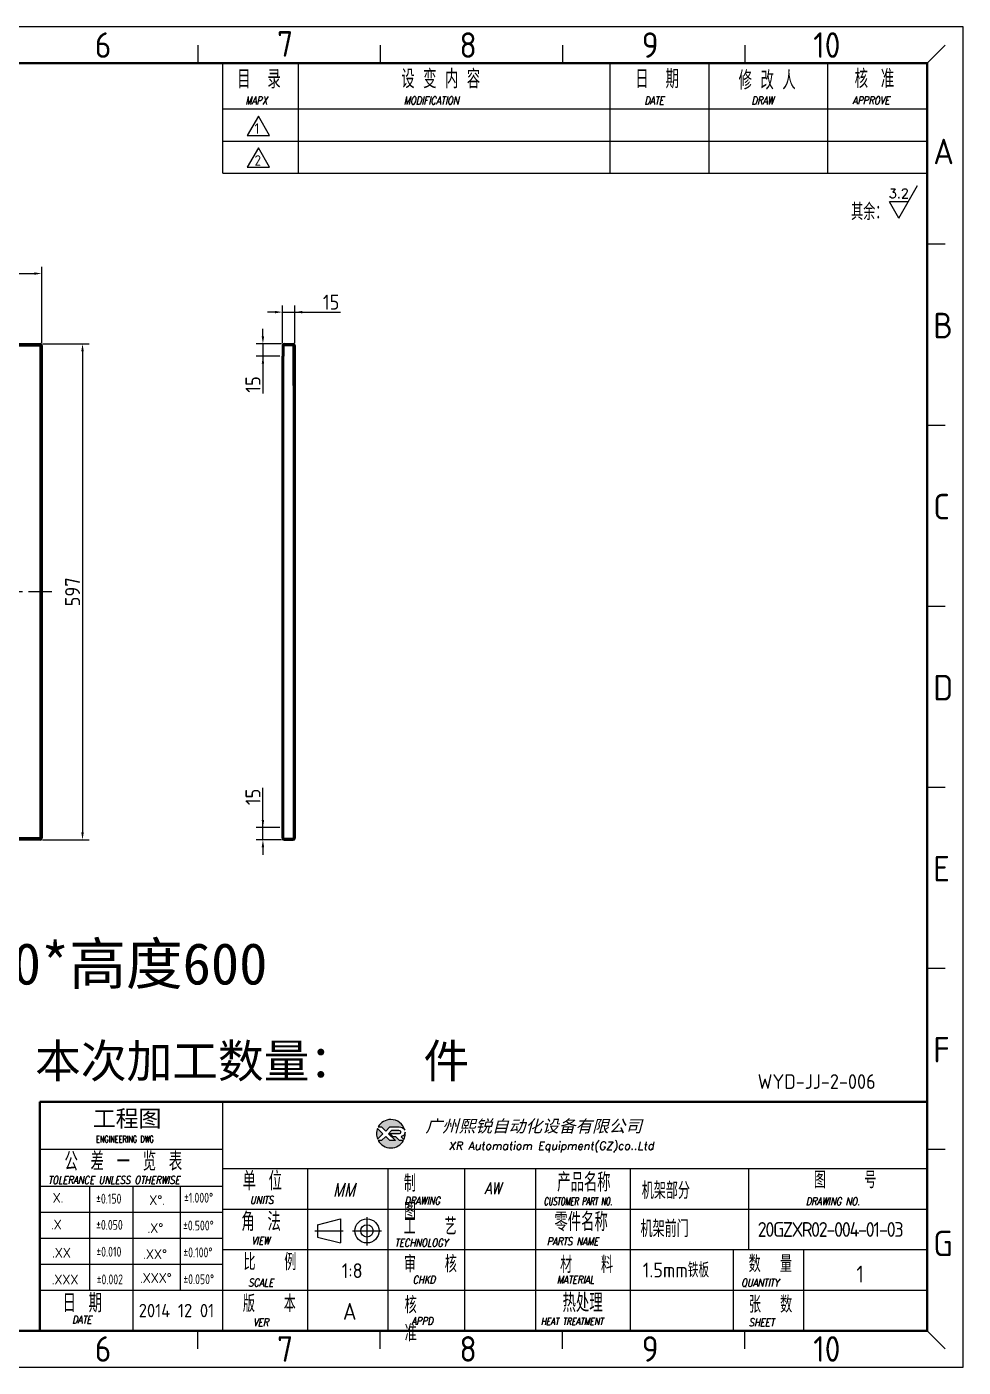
# Model space of a CAD drawing. Header units: millimetres. Extents: x 308 to 12422, y -7027 to -5414.
# Drawn here: x 1462 to 2589, y -7027 to -5414 of the extents above; entities that cross this region are included whole.
import ezdxf
from ezdxf.enums import TextEntityAlignment as Align

# ---------------------------------------------------------------- set-up
doc = ezdxf.new("R2010")
doc.units = ezdxf.units.MM
doc.linetypes.add('CENTER', pattern=[7, 4, -1, 1, -1])
for name, color, linetype in [('DIM', 3, 'Continuous'), ('layer 1', 7, 'Continuous'), ('图框文字', 7, 'Continuous')]:
    doc.layers.add(name, color=color, linetype=linetype)
for name, color, linetype, lineweight in [('中心线', 10, 'CENTER', 13), ('剖面线', 7, 'Continuous', 9), ('尺寸线', 2, 'Continuous', 13), ('粗实线', 7, 'Continuous', 35), ('细实线', 7, 'Continuous', 13)]:
    doc.layers.add(name, color=color, linetype=linetype, lineweight=lineweight)
doc.styles.add('ACANSTS', font='romans.shx', dxfattribs={"height": 1, "bigfont": 'gbcbig.shx'})
doc.styles.add('AEH', font='romans.shx', dxfattribs={"width": 0.7, "bigfont": 'chineset.shx'})
doc.styles.add('chulayer', font='txt.shx', dxfattribs={"bigfont": 'gbcbig.shx'})
doc.styles.get("Standard").update_dxf_attribs({"font": 'ISOCP.SHX', "bigfont": 'GBCBIG.SHX'})
doc.styles.add('STYLE1', font='')
doc.styles.add('斜體字', font='italic.shx', dxfattribs={"width": 0.8, "bigfont": 'chineset.shx'})
doc.styles.add('标题字', font='romand.shx', dxfattribs={"oblique": 10, "bigfont": 'bigfont.shx'})
doc.styles.get('STYLE1').set_extended_font_data('SimSun')
doc.dimstyles.new('国标$0', dxfattribs={"dimtxt": 2.2, "dimasz": 1.2, "dimexe": 1, "dimexo": 0.4, "dimgap": 0.4, "dimtad": 1, "dimzin": 1, "dimdsep": 46, "dimtxsty": 'Standard', "dimcen": 0, "dimclrd": 256, "dimclre": 256, "dimclrt": 256, "dimadec": 0, "dimazin": 0, "dimtp": 0.1, "dimtm": 0.1, "dimtfac": 0.71, "dimtmove": 1, "dimatfit": 3, "dimfxl": 1, "dimlwd": -1, "dimlwe": -1, "dimarcsym": 1})

# ---------------------------------------------------------------- blocks, each defined once
blk = doc.blocks.new('*U3', base_point=(11516.67, -1645.06))
for p, q in [((11516.67, -1645.06), (11520.67, -1638.13)), ((11516.67, -1645.06), (11514.67, -1641.59)), ((11518.67, -1641.59), (11514.67, -1641.59))]:
    blk.add_line(p, q)
at = {"style": 'chulayer'}
blk.add_attdef('1', text='', height=2, dxfattribs=at).set_placement((11516.67, -1639.79), align=Align.MIDDLE)
blk = doc.blocks.new('*D38')
at = {"layer": 'Defpoints', "color": 0}
for p in [(1480, -5710.7), (863, -5797.2), (1480, -5797.2)]:
    blk.add_point(p, dxfattribs=at)
at = {"layer": '尺寸线'}
for p, q in [((863, -5794.2), (863, -5702.7)), ((1480, -5794.2), (1480, -5702.7)), ((872, -5710.7), (1471, -5710.7))]:
    blk.add_line(p, q, dxfattribs=at)
for points in [[(872, -5709.2), (872, -5712.2), (863, -5710.7)], [(1471, -5712.2), (1471, -5709.2), (1480, -5710.7)]]:
    blk.add_solid(points, dxfattribs=at)
at = {"layer": '尺寸线', "insert": (1171.5, -5698.7), "char_height": 18, "attachment_point": 5}
blk.add_mtext('617', dxfattribs=at)
blk = doc.blocks.new('*D39')
at = {"layer": 'Defpoints', "color": 0}
for p in [(1478, -5795.2), (1478, -6392.2), (1529.1, -6392.2)]:
    blk.add_point(p, dxfattribs=at)
at = {"layer": '尺寸线'}
for p, q in [((1481, -5795.2), (1537.1, -5795.2)), ((1529.1, -5804.2), (1529.1, -6383.2)), ((1481, -6392.2), (1537.1, -6392.2))]:
    blk.add_line(p, q, dxfattribs=at)
for points in [[(1530.6, -5804.2), (1527.6, -5804.2), (1529.1, -5795.2)], [(1527.6, -6383.2), (1530.6, -6383.2), (1529.1, -6392.2)]]:
    blk.add_solid(points, dxfattribs=at)
at = {"layer": '尺寸线', "insert": (1517.1, -6093.7), "char_height": 18, "attachment_point": 5, "rotation": 90}
blk.add_mtext('597', dxfattribs=at)
blk = doc.blocks.new('*D40')
at = {"layer": 'Defpoints', "color": 0}
for p in [(1784.6, -5757.1), (1769.6, -5797.2), (1784.6, -5797.2)]:
    blk.add_point(p, dxfattribs=at)
at = {"layer": '尺寸线'}
for p, q in [((1760.6, -5757.1), (1751.6, -5757.1)), ((1769.6, -5794.2), (1769.6, -5749.1)), ((1769.6, -5757.1), (1784.6, -5757.1)), ((1784.6, -5794.2), (1784.6, -5749.1)), ((1784.6, -5757.1), (1839.4, -5757.1))]:
    blk.add_line(p, q, dxfattribs=at)
for points in [[(1760.6, -5758.6), (1760.6, -5755.6), (1769.6, -5757.1)], [(1793.6, -5755.6), (1793.6, -5758.6), (1784.6, -5757.1)]]:
    blk.add_solid(points, dxfattribs=at)
at = {"layer": '尺寸线', "insert": (1828.3, -5745.1), "char_height": 18, "attachment_point": 5}
blk.add_mtext('15', dxfattribs=at)
blk = doc.blocks.new('*D41')
at = {"layer": 'Defpoints', "color": 0}
for p in [(1771.6, -5795.2), (1746.2, -5810.2), (1769.6, -5810.2)]:
    blk.add_point(p, dxfattribs=at)
at = {"layer": '尺寸线'}
for p, q in [((1746.2, -5786.2), (1746.2, -5777.2)), ((1768.6, -5795.2), (1738.2, -5795.2)), ((1746.2, -5795.2), (1746.2, -5810.2)), ((1766.6, -5810.2), (1738.2, -5810.2)), ((1746.2, -5810.2), (1746.2, -5855.2))]:
    blk.add_line(p, q, dxfattribs=at)
for points in [[(1744.7, -5786.2), (1747.7, -5786.2), (1746.2, -5795.2)], [(1747.7, -5819.2), (1744.7, -5819.2), (1746.2, -5810.2)]]:
    blk.add_solid(points, dxfattribs=at)
at = {"layer": '尺寸线', "insert": (1734.2, -5844.1), "char_height": 18, "attachment_point": 5, "rotation": 90}
blk.add_mtext('15', dxfattribs=at)
blk = doc.blocks.new('*D42')
at = {"layer": 'Defpoints', "color": 0}
for p in [(1746.2, -6377.2), (1769.6, -6377.2), (1771.6, -6392.2)]:
    blk.add_point(p, dxfattribs=at)
at = {"layer": '尺寸线'}
for p, q in [((1746.2, -6377.2), (1746.2, -6329.4)), ((1766.6, -6377.2), (1738.2, -6377.2)), ((1746.2, -6392.2), (1746.2, -6377.2)), ((1768.6, -6392.2), (1738.2, -6392.2)), ((1746.2, -6401.2), (1746.2, -6410.2))]:
    blk.add_line(p, q, dxfattribs=at)
for points in [[(1744.7, -6368.2), (1747.7, -6368.2), (1746.2, -6377.2)], [(1747.7, -6401.2), (1744.7, -6401.2), (1746.2, -6392.2)]]:
    blk.add_solid(points, dxfattribs=at)
at = {"layer": '尺寸线', "insert": (1734.2, -6340.5), "char_height": 18, "attachment_point": 5, "rotation": 90}
blk.add_mtext('15', dxfattribs=at)
blk = doc.blocks.new('XR')
at = {"true_color": 0xfc8000}
h = blk.add_hatch(color=30, dxfattribs=at)
h.set_gradient(color1=(252, 128, 0), rotation=240, one_color=1, tint=1, name='INVCURVED')
edge = h.paths.add_edge_path()
edge.add_spline(control_points=[(-434.18, -5928.47), (-433.9, -5928.74), (-433.63, -5929.01), (-433.63, -5929.01), (-433.63, -5929.01), (-433.63, -5929.01), (-433.36, -5928.74), (-433.09, -5928.47)], knot_values=[0.5625, 0.5625, 0.5625, 0.5625, 0.625, 0.625, 0.625, 0.625, 0.6875, 0.6875, 0.6875, 0.6875], degree=3, periodic=0)
edge.add_spline(control_points=[(-433.09, -5928.47), (-432.82, -5928.2), (-432.54, -5927.93), (-432.54, -5927.93), (-432.54, -5927.93), (-432.54, -5927.93), (-432.04, -5927.93), (-431.53, -5927.93)], knot_values=[0.4375, 0.4375, 0.4375, 0.4375, 0.5, 0.5, 0.5, 0.5, 0.5625, 0.5625, 0.5625, 0.5625], degree=3, periodic=0)
edge.add_spline(control_points=[(-431.53, -5927.93), (-431.03, -5927.93), (-430.52, -5927.93), (-430.52, -5927.93), (-430.52, -5927.93), (-430, -5927.93), (-429.43, -5927.96), (-429.01, -5928.33)], knot_values=[0.25, 0.25, 0.25, 0.25, 0.3125, 0.3125, 0.3125, 0.3125, 0.4375, 0.4375, 0.4375, 0.4375], degree=3, periodic=0)
edge.add_spline(control_points=[(-429.01, -5928.33), (-428.88, -5928.44), (-428.78, -5928.59), (-428.71, -5928.75)], knot_values=[0.125, 0.125, 0.125, 0.125, 0.25, 0.25, 0.25, 0.25], degree=3, periodic=0)
edge.add_spline(control_points=[(-428.71, -5928.75), (-429.13, -5927.18), (-430.58, -5926.02), (-432.31, -5926.02)], knot_values=[0, 0, 0, 0, 0.125, 0.125, 0.125, 0.125], degree=3, periodic=0)
edge.add_spline(control_points=[(-432.31, -5926.02), (-433.72, -5926.02), (-434.94, -5926.79), (-435.58, -5927.93)], knot_values=[0.875, 0.875, 0.875, 0.875, 1, 1, 1, 1], degree=3, periodic=0)
edge.add_spline(control_points=[(-435.58, -5927.93), (-435.58, -5927.93), (-434.72, -5927.93), (-434.72, -5927.93), (-434.72, -5927.93), (-434.72, -5927.93), (-434.45, -5928.2), (-434.18, -5928.47)], knot_values=[0.6875, 0.6875, 0.6875, 0.6875, 0.8125, 0.8125, 0.8125, 0.8125, 0.875, 0.875, 0.875, 0.875], degree=3, periodic=0)
edge = h.paths.add_edge_path()
edge.add_spline(control_points=[(-434.79, -5929.26), (-435.04, -5929.02), (-435.34, -5928.72), (-435.54, -5928.53)], knot_values=[0.562504, 0.562504, 0.562504, 0.562504, 0.656252, 0.656252, 0.656252, 0.656252], degree=3, periodic=0)
edge.add_spline(control_points=[(-435.54, -5928.53), (-435.67, -5928.4), (-435.76, -5928.31), (-435.76, -5928.31), (-435.76, -5928.31), (-435.94, -5928.74), (-436.03, -5929.21), (-436.03, -5929.71)], knot_values=[0.25, 0.25, 0.25, 0.25, 0.312504, 0.312504, 0.312504, 0.312504, 0.562504, 0.562504, 0.562504, 0.562504], degree=3, periodic=0)
edge.add_spline(control_points=[(-436.03, -5929.71), (-436.03, -5930.2), (-435.94, -5930.67), (-435.76, -5931.1), (-435.76, -5931.1), (-435.4, -5930.75), (-435.05, -5930.4)], knot_values=[0.874998, 0.874998, 0.874998, 0.874998, 1.124998, 1.124998, 1.124998, 1.25, 1.25, 1.25, 1.25], degree=3, periodic=0)
edge.add_spline(control_points=[(-435.05, -5930.4), (-434.7, -5930.05), (-434.34, -5929.71), (-434.34, -5929.71), (-434.34, -5929.71), (-434.34, -5929.71), (-434.34, -5929.71), (-434.34, -5929.71)], knot_values=[0.749878, 0.749878, 0.749878, 0.749878, 0.874875, 0.874875, 0.874875, 0.874875, 0.874998, 0.874998, 0.874998, 0.874998], degree=3, periodic=0)
edge.add_spline(control_points=[(-434.34, -5929.71), (-434.34, -5929.71), (-434.34, -5929.71), (-434.34, -5929.71)], knot_values=[0.749634, 0.749634, 0.749634, 0.749634, 0.749817, 0.749817, 0.749817, 0.749817], degree=3, periodic=0)
edge.add_spline(control_points=[(-434.35, -5929.7), (-434.35, -5929.7), (-434.35, -5929.7), (-434.35, -5929.7)], knot_values=[0.738281, 0.738281, 0.738281, 0.738281, 0.742188, 0.742188, 0.742188, 0.742188], degree=3, periodic=0)
edge.add_spline(control_points=[(-434.35, -5929.7), (-434.36, -5929.69), (-434.37, -5929.68), (-434.38, -5929.67)], knot_values=[0.726563, 0.726563, 0.726563, 0.726563, 0.738281, 0.738281, 0.738281, 0.738281], degree=3, periodic=0)
edge.add_spline(control_points=[(-434.38, -5929.67), (-434.38, -5929.66), (-434.39, -5929.65), (-434.4, -5929.65)], knot_values=[0.718751, 0.718751, 0.718751, 0.718751, 0.726563, 0.726563, 0.726563, 0.726563], degree=3, periodic=0)
edge.add_spline(control_points=[(-434.4, -5929.65), (-434.42, -5929.63), (-434.45, -5929.6), (-434.47, -5929.58)], knot_values=[0.703126, 0.703126, 0.703126, 0.703126, 0.718751, 0.718751, 0.718751, 0.718751], degree=3, periodic=0)
edge.add_spline(control_points=[(-434.47, -5929.58), (-434.5, -5929.55), (-434.53, -5929.52), (-434.56, -5929.49)], knot_values=[0.687501, 0.687501, 0.687501, 0.687501, 0.703126, 0.703126, 0.703126, 0.703126], degree=3, periodic=0)
edge.add_spline(control_points=[(-434.56, -5929.49), (-434.63, -5929.42), (-434.71, -5929.35), (-434.79, -5929.26)], knot_values=[0.656252, 0.656252, 0.656252, 0.656252, 0.687501, 0.687501, 0.687501, 0.687501], degree=3, periodic=0)
at = {"true_color": 0x0348ff}
h = blk.add_hatch(color=160, dxfattribs=at)
h.set_gradient(color1=(3, 72, 255), color2=(0, 41, 153), one_color=1, tint=0.3, name='HEMISPHERICAL')
edge = h.paths.add_edge_path()
edge.add_spline(control_points=[(-432.54, -5929.67), (-432.26, -5929.95), (-431.94, -5930.23), (-431.66, -5930.51), (-431.66, -5930.51), (-431.66, -5930.51), (-431.66, -5930.51), (-431.66, -5930.51)], knot_values=[0.736842, 0.736842, 0.736842, 0.736842, 0.789474, 0.789474, 0.789474, 0.789474, 0.802633, 0.802633, 0.802633, 0.802633], degree=3, periodic=0)
edge.add_spline(control_points=[(-431.66, -5930.51), (-431.65, -5930.51), (-431.65, -5930.52), (-431.65, -5930.52)], knot_values=[0.802633, 0.802633, 0.802633, 0.802633, 0.815791, 0.815791, 0.815791, 0.815791], degree=3, periodic=0)
edge.add_spline(control_points=[(-431.65, -5930.52), (-431.64, -5930.53), (-431.64, -5930.53), (-431.64, -5930.53)], knot_values=[0.815791, 0.815791, 0.815791, 0.815791, 0.82237, 0.82237, 0.82237, 0.82237], degree=3, periodic=0)
edge.add_spline(control_points=[(-431.64, -5930.53), (-431.64, -5930.53), (-431.64, -5930.53), (-431.63, -5930.54)], knot_values=[0.82237, 0.82237, 0.82237, 0.82237, 0.828949, 0.828949, 0.828949, 0.828949], degree=3, periodic=0)
edge.add_spline(control_points=[(-431.63, -5930.54), (-431.63, -5930.54), (-431.63, -5930.54), (-431.63, -5930.54), (-431.63, -5930.54), (-431.63, -5930.54), (-431.59, -5930.54), (-431.52, -5930.54)], knot_values=[0.841901, 0.841901, 0.841901, 0.841901, 0.842105, 0.842105, 0.842105, 0.842105, 0.855264, 0.855264, 0.855264, 0.855264], degree=3, periodic=0)
edge.add_spline(control_points=[(-431.52, -5930.54), (-431.46, -5930.54), (-431.38, -5930.54), (-431.3, -5930.54)], knot_values=[0.855264, 0.855264, 0.855264, 0.855264, 0.868422, 0.868422, 0.868422, 0.868422], degree=3, periodic=0)
edge.add_spline(control_points=[(-431.3, -5930.54), (-431.26, -5930.54), (-431.22, -5930.54), (-431.18, -5930.54)], knot_values=[0.868422, 0.868422, 0.868422, 0.868422, 0.875, 0.875, 0.875, 0.875], degree=3, periodic=0)
edge.add_spline(control_points=[(-431.18, -5930.54), (-431.14, -5930.54), (-431.1, -5930.54), (-431.07, -5930.54)], knot_values=[0.875, 0.875, 0.875, 0.875, 0.881579, 0.881579, 0.881579, 0.881579], degree=3, periodic=0)
edge.add_spline(control_points=[(-431.07, -5930.54), (-431.05, -5930.54), (-431.04, -5930.54), (-431.03, -5930.54)], knot_values=[0.881579, 0.881579, 0.881579, 0.881579, 0.884869, 0.884869, 0.884869, 0.884869], degree=3, periodic=0)
edge.add_spline(control_points=[(-431.03, -5930.54), (-431.02, -5930.54), (-431, -5930.54), (-431, -5930.54)], knot_values=[0.884869, 0.884869, 0.884869, 0.884869, 0.888158, 0.888158, 0.888158, 0.888158], degree=3, periodic=0)
edge.add_spline(control_points=[(-431, -5930.54), (-430.99, -5930.54), (-430.99, -5930.54), (-430.98, -5930.54)], knot_values=[0.888158, 0.888158, 0.888158, 0.888158, 0.889803, 0.889803, 0.889803, 0.889803], degree=3, periodic=0)
edge.add_spline(control_points=[(-430.98, -5930.54), (-430.98, -5930.54), (-430.98, -5930.54), (-430.97, -5930.54)], knot_values=[0.889803, 0.889803, 0.889803, 0.889803, 0.891447, 0.891447, 0.891447, 0.891447], degree=3, periodic=0)
edge.add_spline(control_points=[(-430.97, -5930.54), (-430.97, -5930.54), (-430.97, -5930.54), (-430.97, -5930.54)], knot_values=[0.891447, 0.891447, 0.891447, 0.891447, 0.89227, 0.89227, 0.89227, 0.89227], degree=3, periodic=0)
edge.add_spline(control_points=[(-430.97, -5930.54), (-430.97, -5930.54), (-430.97, -5930.54), (-430.97, -5930.54)], knot_values=[0.89227, 0.89227, 0.89227, 0.89227, 0.893092, 0.893092, 0.893092, 0.893092], degree=3, periodic=0)
edge.add_spline(control_points=[(-430.97, -5930.54), (-430.97, -5930.54), (-430.97, -5930.54), (-430.97, -5930.54)], knot_values=[0.893092, 0.893092, 0.893092, 0.893092, 0.893503, 0.893503, 0.893503, 0.893503], degree=3, periodic=0)
edge.add_spline(control_points=[(-430.97, -5930.54), (-430.97, -5930.54), (-430.97, -5930.54), (-430.97, -5930.54)], knot_values=[0.893503, 0.893503, 0.893503, 0.893503, 0.893914, 0.893914, 0.893914, 0.893914], degree=3, periodic=0)
edge.add_spline(control_points=[(-430.97, -5930.54), (-430.97, -5930.54), (-430.97, -5930.54), (-430.97, -5930.54)], knot_values=[0.893914, 0.893914, 0.893914, 0.893914, 0.89412, 0.89412, 0.89412, 0.89412], degree=3, periodic=0)
edge.add_spline(control_points=[(-430.97, -5930.54), (-430.97, -5930.54), (-430.97, -5930.54), (-430.97, -5930.54)], knot_values=[0.89412, 0.89412, 0.89412, 0.89412, 0.894326, 0.894326, 0.894326, 0.894326], degree=3, periodic=0)
edge.add_spline(control_points=[(-430.97, -5930.54), (-430.97, -5930.54), (-430.97, -5930.54), (-430.97, -5930.54)], knot_values=[0.894428, 0.894428, 0.894428, 0.894428, 0.894531, 0.894531, 0.894531, 0.894531], degree=3, periodic=0)
edge.add_spline(control_points=[(-430.97, -5930.54), (-430.97, -5930.54), (-430.97, -5930.54), (-430.97, -5930.54)], knot_values=[0.894531, 0.894531, 0.894531, 0.894531, 0.894583, 0.894583, 0.894583, 0.894583], degree=3, periodic=0)
edge.add_spline(control_points=[(-430.97, -5930.54), (-430.97, -5930.54), (-430.97, -5930.54), (-430.97, -5930.54), (-430.97, -5930.54), (-430.97, -5930.54), (-430.73, -5930.78), (-430.49, -5931.01)], knot_values=[0.894685, 0.894685, 0.894685, 0.894685, 0.894737, 0.894737, 0.894737, 0.894737, 0.921052, 0.921052, 0.921052, 0.921052], degree=3, periodic=0)
edge.add_spline(control_points=[(-430.49, -5931.01), (-430.26, -5931.24), (-430.02, -5931.48), (-430.02, -5931.48)], knot_values=[0.921052, 0.921052, 0.921052, 0.921052, 0.947368, 0.947368, 0.947368, 0.947368], degree=3, periodic=0)
edge.add_spline(control_points=[(-430.02, -5931.48), (-430.02, -5931.48), (-430.02, -5931.48), (-430.02, -5931.48)], knot_values=[0.947522, 0.947522, 0.947522, 0.947522, 0.947573, 0.947573, 0.947573, 0.947573], degree=3, periodic=0)
edge.add_spline(control_points=[(-430.02, -5931.48), (-430.02, -5931.48), (-430.02, -5931.48), (-430.02, -5931.48)], knot_values=[0.947573, 0.947573, 0.947573, 0.947573, 0.947676, 0.947676, 0.947676, 0.947676], degree=3, periodic=0)
edge.add_spline(control_points=[(-430.02, -5931.48), (-430.02, -5931.48), (-430.02, -5931.48), (-430.02, -5931.48)], knot_values=[0.947676, 0.947676, 0.947676, 0.947676, 0.947779, 0.947779, 0.947779, 0.947779], degree=3, periodic=0)
edge.add_spline(control_points=[(-430.02, -5931.48), (-430.02, -5931.48), (-430.02, -5931.48), (-430.02, -5931.48)], knot_values=[0.947779, 0.947779, 0.947779, 0.947779, 0.947984, 0.947984, 0.947984, 0.947984], degree=3, periodic=0)
edge.add_spline(control_points=[(-430.02, -5931.48), (-430.02, -5931.48), (-430.02, -5931.48), (-430.02, -5931.48)], knot_values=[0.947984, 0.947984, 0.947984, 0.947984, 0.94819, 0.94819, 0.94819, 0.94819], degree=3, periodic=0)
edge.add_spline(control_points=[(-430.02, -5931.48), (-430.02, -5931.48), (-430.02, -5931.48), (-430.02, -5931.48)], knot_values=[0.94819, 0.94819, 0.94819, 0.94819, 0.948601, 0.948601, 0.948601, 0.948601], degree=3, periodic=0)
edge.add_spline(control_points=[(-430.02, -5931.48), (-430.02, -5931.48), (-430.02, -5931.48), (-430.02, -5931.48)], knot_values=[0.948601, 0.948601, 0.948601, 0.948601, 0.949012, 0.949012, 0.949012, 0.949012], degree=3, periodic=0)
edge.add_spline(control_points=[(-430.02, -5931.48), (-430.02, -5931.48), (-430.01, -5931.48), (-430.01, -5931.48)], knot_values=[0.949012, 0.949012, 0.949012, 0.949012, 0.949834, 0.949834, 0.949834, 0.949834], degree=3, periodic=0)
edge.add_spline(control_points=[(-430.01, -5931.48), (-430.01, -5931.48), (-430.01, -5931.48), (-430.01, -5931.48)], knot_values=[0.949834, 0.949834, 0.949834, 0.949834, 0.950657, 0.950657, 0.950657, 0.950657], degree=3, periodic=0)
edge.add_spline(control_points=[(-430.01, -5931.48), (-430.01, -5931.48), (-430, -5931.48), (-430, -5931.48)], knot_values=[0.950657, 0.950657, 0.950657, 0.950657, 0.952301, 0.952301, 0.952301, 0.952301], degree=3, periodic=0)
edge.add_spline(control_points=[(-430, -5931.48), (-429.99, -5931.48), (-429.98, -5931.48), (-429.98, -5931.48)], knot_values=[0.952301, 0.952301, 0.952301, 0.952301, 0.953946, 0.953946, 0.953946, 0.953946], degree=3, periodic=0)
edge.add_spline(control_points=[(-429.98, -5931.48), (-429.96, -5931.48), (-429.95, -5931.48), (-429.93, -5931.48)], knot_values=[0.953946, 0.953946, 0.953946, 0.953946, 0.957236, 0.957236, 0.957236, 0.957236], degree=3, periodic=0)
edge.add_spline(control_points=[(-429.93, -5931.48), (-429.91, -5931.48), (-429.89, -5931.48), (-429.87, -5931.48)], knot_values=[0.957236, 0.957236, 0.957236, 0.957236, 0.960525, 0.960525, 0.960525, 0.960525], degree=3, periodic=0)
edge.add_spline(control_points=[(-429.87, -5931.48), (-429.82, -5931.48), (-429.77, -5931.48), (-429.71, -5931.48)], knot_values=[0.960525, 0.960525, 0.960525, 0.960525, 0.967104, 0.967104, 0.967104, 0.967104], degree=3, periodic=0)
edge.add_spline(control_points=[(-429.71, -5931.48), (-429.65, -5931.48), (-429.59, -5931.48), (-429.53, -5931.48)], knot_values=[0.967104, 0.967104, 0.967104, 0.967104, 0.973683, 0.973683, 0.973683, 0.973683], degree=3, periodic=0)
edge.add_spline(control_points=[(-429.53, -5931.48), (-429.41, -5931.48), (-429.29, -5931.48), (-429.19, -5931.48)], knot_values=[0.973683, 0.973683, 0.973683, 0.973683, 0.98684, 0.98684, 0.98684, 0.98684], degree=3, periodic=0)
edge.add_spline(control_points=[(-429.19, -5931.48), (-429.1, -5931.48), (-429.04, -5931.48), (-429.04, -5931.48), (-429.67, -5932.62), (-430.9, -5933.39), (-432.31, -5933.39)], knot_values=[0.98684, 0.98684, 0.98684, 0.98684, 1, 1, 1, 1.052632, 1.052632, 1.052632, 1.052632], degree=3, periodic=0)
edge.add_spline(control_points=[(-432.31, -5933.39), (-433.72, -5933.39), (-434.94, -5932.62), (-435.58, -5931.48), (-435.58, -5931.48), (-435.58, -5931.48), (-435.36, -5931.48), (-435.15, -5931.48)], knot_values=[0.052632, 0.052632, 0.052632, 0.052632, 0.105263, 0.105263, 0.105263, 0.105263, 0.131579, 0.131579, 0.131579, 0.131579], degree=3, periodic=0)
edge.add_spline(control_points=[(-435.15, -5931.48), (-434.93, -5931.48), (-434.72, -5931.48), (-434.72, -5931.48), (-434.72, -5931.48), (-434.72, -5931.48), (-434.45, -5931.21), (-434.18, -5930.94)], knot_values=[0.131579, 0.131579, 0.131579, 0.131579, 0.157895, 0.157895, 0.157895, 0.157895, 0.184211, 0.184211, 0.184211, 0.184211], degree=3, periodic=0)
edge.add_spline(control_points=[(-434.18, -5930.94), (-433.9, -5930.67), (-433.63, -5930.4), (-433.63, -5930.4), (-433.63, -5930.4), (-433.63, -5930.4), (-433.36, -5930.67), (-433.09, -5930.94)], knot_values=[0.184211, 0.184211, 0.184211, 0.184211, 0.210526, 0.210526, 0.210526, 0.210526, 0.236842, 0.236842, 0.236842, 0.236842], degree=3, periodic=0)
edge.add_spline(control_points=[(-433.09, -5930.94), (-432.82, -5931.21), (-432.54, -5931.48), (-432.54, -5931.48), (-432.54, -5931.48), (-432.54, -5931.48), (-432.19, -5931.48), (-431.83, -5931.48)], knot_values=[0.236842, 0.236842, 0.236842, 0.236842, 0.263158, 0.263158, 0.263158, 0.263158, 0.289474, 0.289474, 0.289474, 0.289474], degree=3, periodic=0)
edge.add_spline(control_points=[(-431.83, -5931.48), (-431.48, -5931.48), (-431.12, -5931.48), (-431.12, -5931.48), (-431.12, -5931.48), (-431.12, -5931.48), (-431.57, -5931.03), (-432.02, -5930.59)], knot_values=[0.289474, 0.289474, 0.289474, 0.289474, 0.315789, 0.315789, 0.315789, 0.315789, 0.342105, 0.342105, 0.342105, 0.342105], degree=3, periodic=0)
edge.add_spline(control_points=[(-432.02, -5930.59), (-432.47, -5930.15), (-432.92, -5929.71), (-432.92, -5929.71), (-432.92, -5929.71), (-432.92, -5929.71), (-432.71, -5929.5), (-432.5, -5929.29)], knot_values=[0.342105, 0.342105, 0.342105, 0.342105, 0.368421, 0.368421, 0.368421, 0.368421, 0.394737, 0.394737, 0.394737, 0.394737], degree=3, periodic=0)
edge.add_spline(control_points=[(-432.5, -5929.29), (-432.3, -5929.09), (-432.09, -5928.88), (-432.09, -5928.88)], knot_values=[0.394737, 0.394737, 0.394737, 0.394737, 0.421053, 0.421053, 0.421053, 0.421053], degree=3, periodic=0)
edge.add_spline(control_points=[(-432.09, -5928.88), (-432.09, -5928.88), (-432.06, -5928.86), (-432.06, -5928.86)], knot_values=[0.421053, 0.421053, 0.421053, 0.421053, 0.473684, 0.473684, 0.473684, 0.473684], degree=3, periodic=0)
edge.add_spline(control_points=[(-432.06, -5928.86), (-432.06, -5928.86), (-432.06, -5928.86), (-432.06, -5928.86), (-432.06, -5928.86), (-432.06, -5928.86), (-430.4, -5928.86), (-430.26, -5928.86)], knot_values=[0.473684, 0.473684, 0.473684, 0.473684, 0.473684, 0.473684, 0.473684, 0.473684, 0.526316, 0.526316, 0.526316, 0.526316], degree=3, periodic=0)
edge.add_spline(control_points=[(-430.26, -5928.86), (-429.54, -5928.86), (-429.62, -5929.4), (-429.83, -5929.55)], knot_values=[0.526316, 0.526316, 0.526316, 0.526316, 0.578947, 0.578947, 0.578947, 0.578947], degree=3, periodic=0)
edge.add_spline(control_points=[(-429.83, -5929.55), (-429.94, -5929.62), (-430.08, -5929.65), (-430.26, -5929.65), (-430.26, -5929.65), (-430.26, -5929.65), (-430.48, -5929.65), (-430.71, -5929.66)], knot_values=[0.578947, 0.578947, 0.578947, 0.578947, 0.631579, 0.631579, 0.631579, 0.631579, 0.657895, 0.657895, 0.657895, 0.657895], degree=3, periodic=0)
edge.add_spline(control_points=[(-430.71, -5929.66), (-430.93, -5929.66), (-431.15, -5929.67), (-431.15, -5929.67), (-431.15, -5929.67), (-431.15, -5929.67), (-432.54, -5929.67), (-432.54, -5929.67)], knot_values=[0.657895, 0.657895, 0.657895, 0.657895, 0.684211, 0.684211, 0.684211, 0.684211, 0.736842, 0.736842, 0.736842, 0.736842], degree=3, periodic=0)
edge = h.paths.add_edge_path()
edge.add_spline(control_points=[(-428.6, -5929.32), (-428.61, -5929.67), (-428.76, -5930), (-429.06, -5930.22)], knot_values=[0.8, 0.8, 0.8, 0.8, 1, 1, 1, 1], degree=3, periodic=0)
edge.add_spline(control_points=[(-429.06, -5930.22), (-429.22, -5930.34), (-429.41, -5930.43), (-429.61, -5930.48)], knot_values=[0.6, 0.6, 0.6, 0.6, 0.8, 0.8, 0.8, 0.8], degree=3, periodic=0)
edge.add_spline(control_points=[(-429.61, -5930.48), (-429.61, -5930.48), (-428.9, -5931.19), (-428.9, -5931.19), (-428.9, -5931.19), (-428.69, -5930.73), (-428.58, -5930.23), (-428.58, -5929.71)], knot_values=[0.2, 0.2, 0.2, 0.2, 0.4, 0.4, 0.4, 0.4, 0.6, 0.6, 0.6, 0.6], degree=3, periodic=0)
edge.add_spline(control_points=[(-428.58, -5929.71), (-428.58, -5929.58), (-428.59, -5929.45), (-428.6, -5929.32)], knot_values=[0, 0, 0, 0, 0.2, 0.2, 0.2, 0.2], degree=3, periodic=0)
at = {"layer": 'layer 1', "color": 30}
for points, knots in [([(-432.31, -5926.02), (-430.58, -5926.02), (-429.13, -5927.18), (-428.71, -5928.75), (-428.71, -5928.75), (-428.78, -5928.59), (-428.88, -5928.44), (-429.01, -5928.33), (-429.01, -5928.33), (-429.43, -5927.96), (-430, -5927.93), (-430.52, -5927.93), (-430.52, -5927.93), (-430.52, -5927.93), (-432.54, -5927.93), (-432.54, -5927.93), (-432.54, -5927.93), (-432.54, -5927.93), (-433.63, -5929.01), (-433.63, -5929.01), (-433.63, -5929.01), (-433.63, -5929.01), (-434.72, -5927.93), (-434.72, -5927.93), (-434.72, -5927.93), (-434.72, -5927.93), (-435.58, -5927.93), (-435.58, -5927.93), (-435.58, -5927.93), (-434.94, -5926.79), (-433.72, -5926.02), (-432.31, -5926.02)], [0, 0, 0, 0, 0.125, 0.125, 0.125, 0.125, 0.25, 0.25, 0.25, 0.25, 0.375, 0.375, 0.375, 0.375, 0.5, 0.5, 0.5, 0.5, 0.625, 0.625, 0.625, 0.625, 0.75, 0.75, 0.75, 0.75, 0.875, 0.875, 0.875, 0.875, 1, 1, 1, 1]), ([(-435.76, -5931.1), (-435.94, -5930.67), (-436.03, -5930.2), (-436.03, -5929.71), (-436.03, -5929.71), (-436.03, -5929.21), (-435.94, -5928.74), (-435.76, -5928.31), (-435.76, -5928.31), (-435.76, -5928.31), (-434.34, -5929.71), (-434.34, -5929.71), (-434.34, -5929.71), (-434.34, -5929.71), (-435.76, -5931.1), (-435.76, -5931.1)], [0, 0, 0, 0, 0.25, 0.25, 0.25, 0.25, 0.5, 0.5, 0.5, 0.5, 0.75, 0.75, 0.75, 0.75, 1, 1, 1, 1])]:
    blk.add_open_spline(points, degree=3, knots=knots, dxfattribs=at)
at = {"layer": 'layer 1', "color": 154}
for points, knots in [([(-429.04, -5931.48), (-429.67, -5932.62), (-430.9, -5933.39), (-432.31, -5933.39), (-432.31, -5933.39), (-433.72, -5933.39), (-434.94, -5932.62), (-435.58, -5931.48), (-435.58, -5931.48), (-435.58, -5931.48), (-434.72, -5931.48), (-434.72, -5931.48), (-434.72, -5931.48), (-434.72, -5931.48), (-433.63, -5930.4), (-433.63, -5930.4), (-433.63, -5930.4), (-433.63, -5930.4), (-432.54, -5931.48), (-432.54, -5931.48), (-432.54, -5931.48), (-432.54, -5931.48), (-431.12, -5931.48), (-431.12, -5931.48), (-431.12, -5931.48), (-431.12, -5931.48), (-432.92, -5929.71), (-432.92, -5929.71), (-432.92, -5929.71), (-432.92, -5929.71), (-432.09, -5928.88), (-432.09, -5928.88), (-432.09, -5928.88), (-432.09, -5928.88), (-432.06, -5928.86), (-432.06, -5928.86), (-432.06, -5928.86), (-432.06, -5928.86), (-430.4, -5928.86), (-430.26, -5928.86), (-430.26, -5928.86), (-429.54, -5928.86), (-429.62, -5929.4), (-429.83, -5929.55), (-429.83, -5929.55), (-429.94, -5929.62), (-430.08, -5929.65), (-430.26, -5929.65), (-430.26, -5929.65), (-430.26, -5929.65), (-431.15, -5929.67), (-431.15, -5929.67), (-431.15, -5929.67), (-431.15, -5929.67), (-432.54, -5929.67), (-432.54, -5929.67), (-432.54, -5929.67), (-432.26, -5929.95), (-431.94, -5930.23), (-431.66, -5930.51), (-431.66, -5930.51), (-431.66, -5930.51), (-431.63, -5930.54), (-431.63, -5930.54), (-431.63, -5930.54), (-431.63, -5930.54), (-430.97, -5930.54), (-430.97, -5930.54), (-430.97, -5930.54), (-430.97, -5930.54), (-430.02, -5931.48), (-430.02, -5931.48), (-430.02, -5931.48), (-430.02, -5931.48), (-429.04, -5931.48), (-429.04, -5931.48)], [0, 0, 0, 0, 0.052632, 0.052632, 0.052632, 0.052632, 0.105263, 0.105263, 0.105263, 0.105263, 0.157895, 0.157895, 0.157895, 0.157895, 0.210526, 0.210526, 0.210526, 0.210526, 0.263158, 0.263158, 0.263158, 0.263158, 0.315789, 0.315789, 0.315789, 0.315789, 0.368421, 0.368421, 0.368421, 0.368421, 0.421053, 0.421053, 0.421053, 0.421053, 0.473684, 0.473684, 0.473684, 0.473684, 0.526316, 0.526316, 0.526316, 0.526316, 0.578947, 0.578947, 0.578947, 0.578947, 0.631579, 0.631579, 0.631579, 0.631579, 0.684211, 0.684211, 0.684211, 0.684211, 0.736842, 0.736842, 0.736842, 0.736842, 0.789474, 0.789474, 0.789474, 0.789474, 0.842105, 0.842105, 0.842105, 0.842105, 0.894737, 0.894737, 0.894737, 0.894737, 0.947368, 0.947368, 0.947368, 0.947368, 1, 1, 1, 1]), ([(-428.6, -5929.32), (-428.59, -5929.45), (-428.58, -5929.58), (-428.58, -5929.71), (-428.58, -5929.71), (-428.58, -5930.23), (-428.69, -5930.73), (-428.9, -5931.19), (-428.9, -5931.19), (-428.9, -5931.19), (-429.61, -5930.48), (-429.61, -5930.48), (-429.61, -5930.48), (-429.41, -5930.43), (-429.22, -5930.34), (-429.06, -5930.22), (-429.06, -5930.22), (-428.76, -5930), (-428.61, -5929.67), (-428.6, -5929.32)], [0, 0, 0, 0, 0.2, 0.2, 0.2, 0.2, 0.4, 0.4, 0.4, 0.4, 0.6, 0.6, 0.6, 0.6, 0.8, 0.8, 0.8, 0.8, 1, 1, 1, 1])]:
    blk.add_open_spline(points, degree=3, knots=knots, dxfattribs=at)
blk = doc.blocks.new('11')
at = {"layer": 'DIM', "xscale": 4.799999999999272, "yscale": 4.800000000000182, "zscale": 4.800000000000001}
blk.add_blockref('XR', (-3434.3, 19066), dxfattribs=at)
at = {"layer": '图框文字', "color": 7, "lineweight": -3, "style": 'STYLE1', "oblique": 15}
blk.add_text('广州熙锐自动化设备有限公司 ', height=15.2, dxfattribs=at).set_placement((-5466.4, -9394.7))
at = {"layer": '图框文字', "color": 7, "style": '标题字', "oblique": 10}
blk.add_text('XR Automatiom Equipment(GZ)co..Ltd', height=10, dxfattribs=at).set_placement((-5310, -9412.2), align=Align.MIDDLE)

msp = doc.modelspace()

# ---------------------------------------------------------------- hatches: boundary and pattern name
at = {"layer": '剖面线'}
h = msp.add_hatch(dxfattribs=at)
h.set_pattern_fill('ANSI31', color=256, style=0)
h.set_pattern_definition([(135, (2529.3325, -6229.203), (2.245064, 2.245064), [])])
edge = h.paths.add_edge_path(flags=0)
edge.add_line((1769.6, -6377.2), (1771.1, -6377.2))
edge.add_line((1771.1, -6377.2), (1771.1, -6390.2))
edge.add_arc((1771.6, -6390.2), 0.5, 180, 270)
edge.add_line((1771.6, -6390.7), (1782.6, -6390.7))
edge.add_arc((1782.6, -6390.2), 0.5, 270, 360)
edge.add_line((1783.1, -6390.2), (1783.1, -5845.2))
edge.add_line((1783.1, -5845.2), (1784.6, -5845.2))
edge.add_line((1784.6, -5845.2), (1784.6, -6390.2))
edge.add_arc((1782.6, -6390.2), 2, 270, 360, ccw=False)
edge.add_line((1782.6, -6392.2), (1771.6, -6392.2))
edge.add_arc((1771.6, -6390.2), 2, 180, 270, ccw=False)
edge.add_line((1769.6, -6390.2), (1769.6, -6377.2))

# ---------------------------------------------------------------- linework, layer by layer
at = {"layer": '中心线', "ltscale": 7}
msp.add_line((1492, -6093.7), (842.8, -6093.7), dxfattribs=at)
at = {"layer": '粗实线'}
for p, q in [((1266.5, -5795.2), (1478, -5795.2)), ((1266.5, -5797.2), (1478, -5797.2)), ((1478, -5797.2), (1478, -6390.2)), ((1480, -5797.2), (1480, -6390.2)), ((1769.6, -5797.2), (1771.1, -5797.2)), ((1769.6, -5797.2), (1769.6, -5810.2)), ((1771.1, -5797.2), (1771.1, -5810.2)), ((1771.6, -5795.2), (1782.6, -5795.2)), ((1771.6, -5796.7), (1771.6, -5795.2)), ((1771.6, -5796.7), (1782.6, -5796.7)), ((1782.6, -5795.2), (1782.6, -5796.7)), ((1783.1, -5797.2), (1784.6, -5797.2)), ((1783.1, -5845.2), (1783.1, -5797.2)), ((1784.6, -5797.2), (1784.6, -5845.2)), ((1771.1, -5810.2), (1769.6, -5810.2)), ((1769.6, -5810.4), (1769.6, -5810.2)), ((1769.6, -5810.4), (1771.1, -5810.4)), ((1769.6, -6377.1), (1769.6, -5810.4)), ((1771.1, -5810.4), (1771.1, -5810.2)), ((1771.1, -6377.1), (1771.1, -5810.4)), ((1783.1, -5845.2), (1784.6, -5845.2)), ((1783.1, -5845.2), (1783.1, -6390.2)), ((1784.6, -5845.2), (1784.6, -6390.2)), ((1769.6, -6377.1), (1771.1, -6377.1)), ((1769.6, -6377.2), (1769.6, -6377.1)), ((1769.6, -6390.2), (1769.6, -6377.2)), ((1771.1, -6377.2), (1769.6, -6377.2)), ((1771.1, -6377.2), (1771.1, -6377.1)), ((1771.1, -6390.2), (1771.1, -6377.2)), ((1478, -6390.2), (865, -6390.2)), ((1478, -6392.2), (865, -6392.2)), ((1771.6, -6390.7), (1782.6, -6390.7)), ((1771.6, -6392.2), (1782.6, -6392.2))]:
    msp.add_line(p, q, dxfattribs=at)
for centre, radius, start, end in [((1478, -5797.2), 2, 0, 90), ((1771.6, -5797.2), 2, 90, 180), ((1771.6, -5797.2), 0.5, 90, 180), ((1782.6, -5797.2), 2, 0, 90), ((1782.6, -5797.2), 0.5, 0, 90), ((1478, -6390.2), 2, 270, 0), ((1771.6, -6390.2), 2, 180, 270), ((1771.6, -6390.2), 0.5, 180, 270), ((1782.6, -6390.2), 2, 270, 0), ((1782.6, -6390.2), 0.5, 270, 0)]:
    msp.add_arc(centre, radius, start, end, dxfattribs=at)
at = {"layer": '细实线'}
for p, q in [((2589, -5413.8), (307.8, -5413.8)), ((2589, -7026.7), (2589, -5413.8)), ((1667.8, -5435.7), (1667.8, -5457.6)), ((1887.2, -5435.7), (1887.2, -5457.6)), ((2106.6, -5435.7), (2106.6, -5457.6)), ((2326, -5435.7), (2326, -5457.6)), ((2545.4, -5457.6), (2567.3, -5435.7)), ((1697.8, -5457.6), (2545.4, -5457.6)), ((1697.8, -5589.9), (1697.8, -5457.6)), ((1789, -5589.9), (1789, -5457.6)), ((2163.9, -5589.9), (2163.9, -5457.6)), ((2283.2, -5589.9), (2283.2, -5457.6)), ((2426, -5589.9), (2426, -5457.6)), ((1697.8, -5512.6), (2545.4, -5512.6)), ((1740.8, -5521.2), (1727.4, -5544.5)), ((1754.3, -5544.5), (1740.8, -5521.2)), ((1727.4, -5544.5), (1754.3, -5544.5)), ((1697.8, -5551.2), (2545.4, -5551.2)), ((1740.8, -5559.5), (1727.4, -5582.8)), ((1754.3, -5582.8), (1740.8, -5559.5)), ((1697.8, -5589.9), (2545.4, -5589.9)), ((1697.8, -5589.9), (2545.4, -5589.9)), ((1727.4, -5582.8), (1754.3, -5582.8)), ((2567.3, -5675.5), (2545.4, -5675.5)), ((2567.3, -5893.4), (2545.4, -5893.4)), ((2567.3, -6111.3), (2545.4, -6111.3)), ((2567.3, -6329.2), (2545.4, -6329.2)), ((2567.3, -6547.1), (2545.4, -6547.1)), ((1697.8, -6982.8), (1697.8, -6707.2)), ((1697.8, -6764.8), (1477.9, -6764.8)), ((2567.3, -6764.9), (2545.4, -6764.9)), ((1697.8, -6787.6), (2545.4, -6787.6)), ((1800.1, -6982.8), (1800.1, -6787.6)), ((1896.8, -6982.8), (1896.8, -6787.6)), ((1989, -6982.8), (1989, -6787.6)), ((2074.6, -6982.8), (2074.6, -6787.6)), ((2188.7, -6982.8), (2188.7, -6787.6)), ((2330.9, -6885.2), (2330.9, -6787.6)), ((1477.9, -6808.7), (1697.8, -6808.7)), ((1537.6, -6808.7), (1537.6, -6934)), ((1589.8, -6808.7), (1589.8, -6982.8)), ((1646.4, -6808.7), (1646.4, -6934)), ((1697.8, -6836.4), (2545.4, -6836.4)), ((1477.9, -6840.1), (1697.8, -6840.1)), ((1811.7, -6855.3), (1839.5, -6848.2)), ((1839.5, -6848.2), (1839.5, -6877.2)), ((1811.7, -6855.3), (1811.7, -6870.1)), ((1811.7, -6870.1), (1839.5, -6877.2)), ((1477.9, -6871.4), (1697.8, -6871.4)), ((1697.8, -6885.2), (2545.4, -6885.2)), ((2312.5, -6982.8), (2312.5, -6885.2)), ((2396.9, -6885.2), (2396.9, -6982.8)), ((1477.9, -6902.7), (1697.8, -6902.7)), ((1477.9, -6934), (2545.4, -6934)), ((1667.8, -7004.8), (1667.8, -6982.8)), ((1887.2, -7004.8), (1887.2, -6982.8)), ((2106.6, -7004.8), (2106.6, -6982.8)), ((2326, -7004.8), (2326, -6982.8)), ((2545.4, -6982.8), (2567.3, -7004.8)), ((307.8, -7026.7), (2589, -7026.7))]:
    msp.add_line(p, q, dxfattribs=at)
at = {"layer": '细实线', "lineweight": 40}
for p, q in [((2545.4, -5457.6), (351.4, -5457.6)), ((2545.4, -5457.6), (2545.4, -6982.8)), ((1477.9, -6707.2), (2545.4, -6707.2)), ((1477.9, -6707.2), (1477.9, -6982.8)), ((351.4, -6982.8), (2545.4, -6982.8))]:
    msp.add_line(p, q, dxfattribs=at)
at = {"layer": '细实线', "ltscale": 0.5}
for p, q in [((1871.4, -6846.3), (1871.4, -6880.3)), ((1808.5, -6862.7), (1842.6, -6862.7)), ((1853.8, -6862.7), (1888.7, -6862.7))]:
    msp.add_line(p, q, dxfattribs=at)
at = {"layer": '细实线'}
for radius in [14.5, 7.44]:
    msp.add_circle((1871.4, -6862.7), radius, dxfattribs=at)

# ---------------------------------------------------------------- block references
at = {"layer": '尺寸线', "xscale": 0.9676800000000001, "yscale": 0.9676800000000001, "zscale": 0.9676800000000001}
msp.add_blockref('11', (7231.4, 2347.1), dxfattribs=at)
at = {"layer": '细实线', "xscale": 5.647567347215954, "yscale": 5.647567347230506, "zscale": 5.647567347231544}
msp.add_blockref('*U3', (2511.5, -5644), dxfattribs=at).add_auto_attribs({'1': '3.2'})

# ---------------------------------------------------------------- texts
at = {"layer": '尺寸线', "insert": (967.9, -6516.2), "char_height": 50, "width": 1123.693, "attachment_point": 1, "style": 'chulayer'}
msp.add_mtext('{\\fSimSun|b0|i0|c134|p2;单开门内空宽620*高度600}', dxfattribs=at)
at = {"layer": '粗实线', "attachment_point": 1}
for s, insert, char_height, width in [('{\\fSimSun|b0|i0|c134|p2;本次加工数量：   件}', (1472, -6638), 40.34, 731.323), ('{\\fKaiTi_GB2312|b0|i0|c134|p49;工程图}', (1541.5, -6717.4), 20.17, 173.152), ('图    号', (2409.3, -6791.2), 20.17, 90.645)]:
    msp.add_mtext(s, dxfattribs=dict(at, insert=insert, char_height=char_height, width=width))
at = {"layer": '细实线'}
for s, height, p in [('7', 30.7, (1763.3, -5449.7)), ('6', 30.7, (1543.8, -5451.1)), ('8', 30.7, (1982.7, -5451.1)), ('9', 30.7, (2202.1, -5451.1)), ('10', 30.72, (2408.5, -5451.1)), ('1', 12.7, (1736.1, -5542.6)), ('A', 30.7, (2553, -5579.1)), ('2', 12.7, (1736.1, -5581)), ('B', 30.7, (2553, -5788.6)), ('C', 30.7, (2553, -6006.5)), ('D', 30.7, (2553, -6224.4)), ('E', 30.7, (2553, -6442.2)), ('F', 30.7, (2553, -6660.1)), ('X.', 11.88, (1493.2, -6828.8)), ('X%%D.', 11.88, (1609.4, -6831.6)), ('.X', 11.88, (1491.2, -6861)), ('.X%%D', 11.88, (1607.4, -6865.2)), ('G', 30.7, (2553, -6893.2)), ('.XX', 11.88, (1492.6, -6894.9)), ('.XX%%D', 11.88, (1602.3, -6896.6)), ('.XXX', 11.88, (1492.1, -6927.2)), ('.XXX%%D', 11.88, (1598.4, -6925.3)), ('6', 30.7, (1543.8, -7020.1)), ('7', 30.7, (1763.3, -7020.1)), ('8', 30.7, (1982.7, -7020.1)), ('9', 30.7, (2202.1, -7020.1)), ('10', 30.72, (2408.5, -7020.1))]:
    msp.add_text(s, height=height, dxfattribs=at).set_placement(p)
at = {"layer": '细实线', "style": 'ACANSTS'}
for s, height, p in [('目', 22.3, (1715.3, -5487.9)), ('录', 22.3, (1751.6, -5487.9)), ('设', 22.3, (1912.7, -5487.7)), ('变', 22.3, (1939, -5487.7)), ('内', 22.3, (1965.3, -5487.7)), ('容', 22.3, (1991.6, -5487.7)), ('日', 22.3, (2194.4, -5487.7)), ('期', 22.3, (2230.7, -5487.7)), ('修', 22.3, (2318.7, -5489.3)), ('改', 22.3, (2345, -5489.3)), ('人', 22.3, (2371.3, -5489.3)), ('核 准', 22.32, (2458.4, -5487.6)), ('公 差 一 览 表', 22.32, (1507.4, -6790.3)), ('单 位', 22.32, (1721.7, -6813.8)), ('产品名称', 22.32, (2100.3, -6815.4)), ('角 法', 22.32, (1720.3, -6862.8)), ('零件名称', 22.32, (2097, -6863)), ('热处理', 22.32, (2106.8, -6960.3)), ('日 期', 22.32, (1505, -6960.7))]:
    msp.add_text(s, height=height, dxfattribs=at).set_placement(p)
at = {"layer": '细实线'}
for s, height, style, width, p in [('MAPX', 9.28, '斜體字', 0.8, (1725, -5507.1)), ('MODIFICATION', 9.278, '斜體字', 0.8, (1915.7, -5507.1)), ('DATE', 9.28, '斜體字', 0.8, (2205.2, -5507.1)), ('DRAW', 9.28, '斜體字', 0.8, (2334.3, -5507.1)), ('APPROVE', 9.28, '斜體字', 0.8, (2455.8, -5507)), ('ENGINEERING DWG', 7.731, 'AEH', 0.7, (1545.3, -6756.2)), ('TOLERANCE UNLESS OTHERWISE', 9.278, '斜體字', 0.8, (1487.6, -6806.1)), ('MM', 16.14, '斜體字', 0.8, (1830.6, -6821.5)), ('AW', 13.92, '斜體字', 0.8, (2012.9, -6818.4)), ('UNITS', 9.28, '斜體字', 0.8, (1730.7, -6830)), ('DRAWING', 9.28, '斜體字', 0.8, (1916.5, -6831.1)), ('CUSTOMER PART NO.', 9.278, '斜體字', 0.6, (2084.2, -6831.7)), ('DRAWING NO.', 9.278, '斜體字', 0.8, (2399.4, -6831.8)), ('VIEW', 9.28, '斜體字', 0.8, (1732.4, -6879)), ('PARTS NAME', 9.28, '斜體字', 0.8, (2088, -6880)), ('TECHNOLOGY', 9.28, '斜體字', 0.8, (1904.9, -6881.6)), ('CHKD', 9.28, '斜體字', 0.8, (1926.4, -6926.1)), ('MATERIAL', 9.28, '斜體字', 0.8, (2099.9, -6926.1)), ('SCALE', 9.28, '斜體字', 0.8, (1728.5, -6929.6)), ('QUANTITY', 9.28, '斜體字', 0.8, (2321.8, -6929.7)), ('DATE', 9.28, '斜體字', 0.8, (1516.4, -6974.1)), ('APPD', 9.28, '斜體字', 0.8, (1924.9, -6975.6)), ('HEAT TREATMENT', 8.35, '斜體字', 0.8, (2080.6, -6975.6)), ('VER', 9.28, '斜體字', 0.8, (1734.4, -6977.4)), ('SHEET', 9.28, '斜體字', 0.8, (2330.9, -6977.3))]:
    msp.add_text(s, height=height, dxfattribs=dict(at, style=style, width=width)).set_placement(p)
at = {"layer": '细实线', "width": 0.8}
for s, height, p in [('%%P0.150', 11.88, (1545.4, -6829.9)), ('%%P1.000%%D', 11.875, (1651.2, -6828.7)), ('%%P0.050', 11.88, (1545.4, -6861.4)), ('%%P0.500%%D', 11.875, (1650, -6862.2)), ('%%P0.010', 11.88, (1545.7, -6893.7)), ('%%P0.100%%D', 11.875, (1650.4, -6894.5)), ('%%P0.002', 11.88, (1546.1, -6927)), ('%%P0.050%%D', 11.875, (1650.4, -6926.8))]:
    msp.add_text(s, height=height, dxfattribs=at).set_placement(p)
at = {"layer": '细实线', "attachment_point": 1}
for s, insert, char_height, width in [('其余：', (2454.1, -5626.2), 20.17, 80.789), ('WYD-JJ-2-006', (2341.6, -6674.1), 17.75, 185.613), ('制   图', (1915.9, -6795.3), 20.17, 51.506), ('机架部分', (2202.1, -6804.1), 20.17, 118.392), ('工   艺', (1915.6, -6847.2), 20.17, 69.278), ('机架前门', (2200.6, -6850), 20.17, 118.569), ('{\\T0.85;20GZXR02-004-01-03}', (2341.6, -6852.1), 17.75, 185.613), ('比   例', (1722.8, -6889.9), 20.17, 66.95), ('1:8', (1841, -6901.7), 17.75, 185.613), ('审   核', (1916, -6892.5), 20.17, 65.513), ('材   料', (2103.9, -6893.2), 20.17, 78.289), ('1.5mm铁板', (2203.3, -6900.9), 17.75, 185.613), ('数  量', (2330.8, -6892.2), 20.17, 51.937), ('1', (2460.4, -6904.6), 20.2, 23.559), ('2014 12 01', (1596.7, -6950.5), 16.14, 185.613), ('版   本', (1722.1, -6940.1), 20.17, 74.175), ('A', (1842.5, -6949.4), 20.2, 35.12), ('核   准', (1916.8, -6941.8), 20.17, 59.112), ('张  数', (2331.1, -6941.1), 20.17, 54.277)]:
    msp.add_mtext(s, dxfattribs=dict(at, insert=insert, char_height=char_height, width=width))

# ---------------------------------------------------------------- dimensions: what is measured, and where the dimension line sits
at = {"layer": '尺寸线'}
dim = msp.add_linear_dim(base=(1480, -5710.7), p1=(863, -5797.2), p2=(1480, -5797.2), dimstyle='国标$0', override={"dimtxt": 18, "dimasz": 9, "dimexe": 8, "dimexo": 3, "dimgap": 3, "dimdec": 0}, dxfattribs=at)
dim.commit()
dim.dimension.update_dxf_attribs({"geometry": '*D38', "text_midpoint": (1171.5, -5698.7)})
dim = msp.add_linear_dim(base=(1784.6, -5757.1), p1=(1769.6, -5797.2), p2=(1784.6, -5797.2), dimstyle='国标$0', override={"dimtxt": 18, "dimasz": 9, "dimexe": 8, "dimexo": 3, "dimgap": 3, "dimdec": 0}, dxfattribs=at)
dim.commit()
dim.dimension.update_dxf_attribs({"geometry": '*D40', "text_midpoint": (1828.3, -5758.4), "dimtype": 160})
for base, p1, p2, picture, middle in [((1746.2, -5810.2), (1771.6, -5795.2), (1769.6, -5810.2), '*D41', (1745.3, -5844.1)), ((1746.2, -6377.2), (1771.6, -6392.2), (1769.6, -6377.2), '*D42', (1729.8, -6340.5))]:
    dim = msp.add_linear_dim(base=base, p1=p1, p2=p2, angle=90, dimstyle='国标$0', override={"dimtxt": 18, "dimasz": 9, "dimexe": 8, "dimexo": 3, "dimgap": 3, "dimdec": 0}, dxfattribs=at)
    dim.commit()
    dim.dimension.update_dxf_attribs({"geometry": picture, "text_midpoint": middle, "dimtype": 160})
dim = msp.add_linear_dim(base=(1529.1, -6392.2), p1=(1478, -5795.2), p2=(1478, -6392.2), angle=90, dimstyle='国标$0', override={"dimtxt": 18, "dimasz": 9, "dimexe": 8, "dimexo": 3, "dimgap": 3, "dimdec": 0}, dxfattribs=at)
dim.commit()
dim.dimension.update_dxf_attribs({"geometry": '*D39', "text_midpoint": (1517.1, -6093.7)})

doc.saveas('drawing.dxf')
